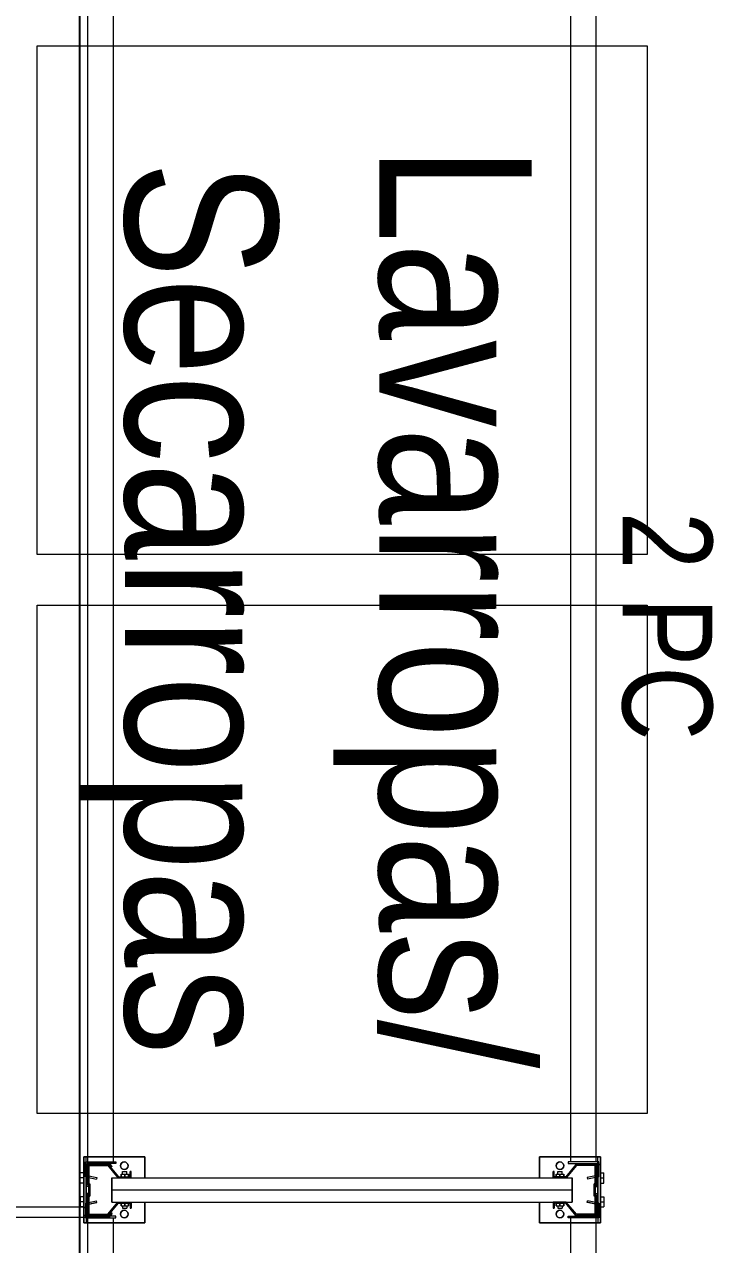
# Model space of a CAD drawing. Header units: metres. Extents: x 0 to 8715937, y -236336 to 216.
# Drawn here: x 128.539 to 129.895, y 80.287 to 82.687 of the extents above; entities that cross this region are included whole.
import ezdxf

# ---------------------------------------------------------------- set-up
doc = ezdxf.new("R2010")
doc.units = ezdxf.units.M
doc.header["$MEASUREMENT"] = 0
doc.linetypes.add('ACAD_ISO10W100', pattern=[18, 12, -3, 0, -3])
for name, color, linetype in [('0-BLOCK-EQUIPAMIENTO', 7, 'Continuous'), ('0-BLOCK-ESTRUCTURA', 7, 'Continuous'), ('AAA BAST', 5, 'Continuous'), ('AAA CONECT', 3, 'Continuous'), ('AAA LARG', 1, 'Continuous'), ('AAA PALLETS', 7, 'Continuous'), ('EJES', 251, 'ACAD_ISO10W100'), ('TEXTO', 7, 'Continuous')]:
    doc.layers.add(name, color=color, linetype=linetype)
doc.styles.add('AR', font='arial.ttf')

# ---------------------------------------------------------------- blocks, each defined once
blk = doc.blocks.new('DPM-ESTRUCTURA')
at = {"layer": 'EJES', "ltscale": 0.4}
blk.add_line((40.9278, 41.5801), (40.9278, 112.3301), dxfattribs=at)
blk = doc.blocks.new('1A MODULO D FTE')
at = {"layer": 'AAA BAST', "lineweight": 5}
for points in [[(-2.34, 0.415), (-2.34, 0.417), (-2.35, 0.417), (-2.35, 0.44), (-2.326, 0.46), (-2.326, 0.5), (-2.366, 0.5), (-2.366, 0.498), (-2.386, 0.498), (-2.386, 0.5), (-2.426, 0.5), (-2.426, 0.46), (-2.402, 0.44), (-2.402, 0.417), (-2.412, 0.417), (-2.412, 0.415), (-2.4, 0.415), (-2.4, 0.4409), (-2.424, 0.4609), (-2.424, 0.498), (-2.388, 0.498), (-2.388, 0.496), (-2.364, 0.496), (-2.364, 0.498), (-2.328, 0.498), (-2.328, 0.4609), (-2.352, 0.4409), (-2.352, 0.415)], [(-0.012, 0.415), (-0.012, 0.417), (-0.002, 0.417), (-0.002, 0.44), (-0.026, 0.46), (-0.026, 0.5), (0.014, 0.5), (0.014, 0.498), (0.034, 0.498), (0.034, 0.5), (0.074, 0.5), (0.074, 0.46), (0.05, 0.44), (0.05, 0.417), (0.06, 0.417), (0.06, 0.415), (0.048, 0.415), (0.048, 0.4409), (0.072, 0.4609), (0.072, 0.498), (0.036, 0.498), (0.036, 0.496), (0.012, 0.496), (0.012, 0.498), (-0.024, 0.498), (-0.024, 0.4609), (0, 0.4409), (0, 0.415)], [(-2.34, -0.415), (-2.34, -0.417), (-2.35, -0.417), (-2.35, -0.44), (-2.326, -0.46), (-2.326, -0.5), (-2.366, -0.5), (-2.366, -0.498), (-2.386, -0.498), (-2.386, -0.5), (-2.426, -0.5), (-2.426, -0.46), (-2.402, -0.44), (-2.402, -0.417), (-2.412, -0.417), (-2.412, -0.415), (-2.4, -0.415), (-2.4, -0.4409), (-2.424, -0.4609), (-2.424, -0.498), (-2.388, -0.498), (-2.388, -0.496), (-2.364, -0.496), (-2.364, -0.498), (-2.328, -0.498), (-2.328, -0.4609), (-2.352, -0.4409), (-2.352, -0.415)], [(-0.012, -0.415), (-0.012, -0.417), (-0.002, -0.417), (-0.002, -0.44), (-0.026, -0.46), (-0.026, -0.5), (0.014, -0.5), (0.014, -0.498), (0.034, -0.498), (0.034, -0.5), (0.074, -0.5), (0.074, -0.46), (0.05, -0.44), (0.05, -0.417), (0.06, -0.417), (0.06, -0.415), (0.048, -0.415), (0.048, -0.4409), (0.072, -0.4609), (0.072, -0.498), (0.036, -0.498), (0.036, -0.496), (0.012, -0.496), (0.012, -0.498), (-0.024, -0.498), (-0.024, -0.4609), (0, -0.4409), (0, -0.415)]]:
    blk.add_hatch(color=251, dxfattribs=at).paths.add_polyline_path(points)
at = {"layer": 'AAA BAST', "color": 251, "lineweight": 5}
for p, q in [((-2.426, 0.5082), (-2.441, 0.5082)), ((-2.441, 0.5082), (-2.441, 0.3882)), ((-2.326, 0.5082), (-2.426, 0.5082)), ((-2.426, 0.5082), (-2.426, 0.5032)), ((-2.3895, 0.5152), (-2.4095, 0.5152)), ((-2.4095, 0.5082), (-2.4095, 0.5152)), ((-2.3995, 0.5082), (-2.3995, 0.5152)), ((-2.3895, 0.5082), (-2.3895, 0.5152)), ((-2.3625, 0.5152), (-2.3425, 0.5152)), ((-2.3625, 0.5082), (-2.3625, 0.5152)), ((-2.3525, 0.5082), (-2.3525, 0.5152)), ((-2.3425, 0.5082), (-2.3425, 0.5152)), ((-2.326, 0.5032), (-2.326, 0.5082)), ((-2.311, 0.5082), (-2.326, 0.5082)), ((-2.311, 0.3882), (-2.311, 0.5082)), ((-0.041, 0.3882), (-0.041, 0.5082)), ((-0.041, 0.5082), (-0.026, 0.5082)), ((-0.026, 0.5032), (-0.026, 0.5082)), ((-0.026, 0.5082), (0.074, 0.5082)), ((0.0105, 0.5152), (-0.0095, 0.5152)), ((-0.0095, 0.5082), (-0.0095, 0.5152)), ((0.0005, 0.5082), (0.0005, 0.5152)), ((0.0105, 0.5082), (0.0105, 0.5152)), ((0.0375, 0.5152), (0.0575, 0.5152)), ((0.0375, 0.5082), (0.0375, 0.5152)), ((0.0475, 0.5082), (0.0475, 0.5152)), ((0.0575, 0.5082), (0.0575, 0.5152)), ((0.074, 0.5082), (0.074, 0.5032)), ((0.074, 0.5082), (0.089, 0.5082)), ((0.089, 0.5082), (0.089, 0.3882)), ((-2.426, 0.5032), (-2.441, 0.5032)), ((-2.426, 0.5032), (-2.326, 0.5032)), ((-2.386, 0.5), (-2.426, 0.5)), ((-2.426, 0.5), (-2.426, 0.46)), ((-2.424, 0.498), (-2.424, 0.4609)), ((-2.388, 0.498), (-2.424, 0.498)), ((-2.416, 0.5), (-2.416, 0.5032)), ((-2.416, 0.5032), (-2.383, 0.5032)), ((-2.388, 0.498), (-2.388, 0.496)), ((-2.364, 0.496), (-2.388, 0.496)), ((-2.386, 0.5), (-2.386, 0.498)), ((-2.386, 0.5), (-2.383, 0.5)), ((-2.366, 0.498), (-2.386, 0.498)), ((-2.383, 0.5), (-2.383, 0.5032)), ((-2.369, 0.5), (-2.369, 0.5032)), ((-2.366, 0.5), (-2.369, 0.5)), ((-2.326, 0.5), (-2.366, 0.5)), ((-2.366, 0.5), (-2.366, 0.498)), ((-2.328, 0.498), (-2.364, 0.498)), ((-2.364, 0.498), (-2.364, 0.496)), ((-2.336, 0.5), (-2.336, 0.5032)), ((-2.328, 0.498), (-2.328, 0.4609)), ((-2.326, 0.5032), (-2.311, 0.5032)), ((-2.326, 0.5), (-2.326, 0.46)), ((-0.026, 0.5032), (-0.041, 0.5032)), ((0.074, 0.5032), (-0.026, 0.5032)), ((-0.026, 0.5), (0.014, 0.5)), ((-0.026, 0.5), (-0.026, 0.46)), ((-0.024, 0.498), (-0.024, 0.4609)), ((-0.024, 0.498), (0.012, 0.498)), ((-0.016, 0.5), (-0.016, 0.5032)), ((0.012, 0.498), (0.012, 0.496)), ((0.012, 0.496), (0.036, 0.496)), ((0.014, 0.5), (0.014, 0.498)), ((0.014, 0.5), (0.017, 0.5)), ((0.014, 0.498), (0.034, 0.498)), ((0.017, 0.5), (0.017, 0.5032)), ((0.031, 0.5), (0.031, 0.5032)), ((0.064, 0.5032), (0.031, 0.5032)), ((0.034, 0.5), (0.031, 0.5)), ((0.034, 0.5), (0.074, 0.5)), ((0.034, 0.5), (0.034, 0.498)), ((0.036, 0.498), (0.072, 0.498)), ((0.036, 0.498), (0.036, 0.496)), ((0.064, 0.5), (0.064, 0.5032)), ((0.072, 0.498), (0.072, 0.4609)), ((0.074, 0.5032), (0.089, 0.5032)), ((0.074, 0.5), (0.074, 0.46)), ((-2.426, 0.46), (-2.402, 0.44)), ((-2.424, 0.4609), (-2.4, 0.4409)), ((-2.328, 0.4609), (-2.352, 0.4409)), ((-2.326, 0.46), (-2.35, 0.44)), ((-0.026, 0.46), (-0.002, 0.44)), ((-0.024, 0.4609), (0, 0.4409)), ((0.072, 0.4609), (0.048, 0.4409)), ((0.074, 0.46), (0.05, 0.44)), ((-2.402, 0.436), (-2.407, 0.436)), ((-2.407, 0.421), (-2.407, 0.436)), ((-2.402, 0.44), (-2.402, 0.417)), ((-2.4, 0.453), (-2.376, 0.453)), ((-2.4, -0.453), (-2.4, 0.453)), ((-2.4, 0.4409), (-2.4, 0.415)), ((-2.376, 0.453), (-2.352, 0.453)), ((-2.376, -0.453), (-2.376, 0.453)), ((-2.352, -0.453), (-2.352, 0.453)), ((-2.352, 0.4409), (-2.352, 0.415)), ((-2.35, 0.44), (-2.35, 0.417)), ((-2.345, 0.436), (-2.35, 0.436)), ((-2.35, 0.421), (-2.35, 0.436)), ((-2.345, 0.421), (-2.345, 0.436)), ((-2.345, 0.4328), (-2.34, 0.4328)), ((-2.34, 0.4243), (-2.34, 0.4328)), ((-0.007, 0.4328), (-0.012, 0.4328)), ((-0.012, 0.4243), (-0.012, 0.4328)), ((-0.007, 0.436), (-0.002, 0.436)), ((-0.007, 0.421), (-0.007, 0.436)), ((-0.002, 0.44), (-0.002, 0.417)), ((-0.002, 0.421), (-0.002, 0.436)), ((0.024, 0.453), (0, 0.453)), ((0, -0.453), (0, 0.453)), ((0, 0.4409), (0, 0.415)), ((0.048, 0.453), (0.024, 0.453)), ((0.024, -0.453), (0.024, 0.453)), ((0.048, -0.453), (0.048, 0.453)), ((0.048, 0.4409), (0.048, 0.415)), ((0.05, 0.44), (0.05, 0.417)), ((0.05, 0.436), (0.055, 0.436)), ((0.055, 0.421), (0.055, 0.436)), ((-2.402, 0.417), (-2.412, 0.417)), ((-2.412, 0.417), (-2.412, 0.415)), ((-2.4, 0.415), (-2.412, 0.415)), ((-2.402, 0.4285), (-2.407, 0.4285)), ((-2.402, 0.421), (-2.407, 0.421)), ((-2.352, 0.415), (-2.34, 0.415)), ((-2.345, 0.4285), (-2.35, 0.4285)), ((-2.345, 0.421), (-2.35, 0.421)), ((-2.35, 0.417), (-2.34, 0.417)), ((-2.345, 0.4243), (-2.34, 0.4243)), ((-2.34, 0.415), (-2.34, 0.417)), ((-0.007, 0.4243), (-0.012, 0.4243)), ((-0.002, 0.417), (-0.012, 0.417)), ((-0.012, 0.415), (-0.012, 0.417)), ((0, 0.415), (-0.012, 0.415)), ((-0.007, 0.4285), (-0.002, 0.4285)), ((-0.007, 0.421), (-0.002, 0.421)), ((0.048, 0.415), (0.06, 0.415)), ((0.05, 0.4285), (0.055, 0.4285)), ((0.05, 0.421), (0.055, 0.421)), ((0.05, 0.417), (0.06, 0.417)), ((0.06, 0.417), (0.06, 0.415)), ((-2.441, 0.3882), (-2.4, 0.3882)), ((-2.352, 0.3882), (-2.311, 0.3882)), ((0, 0.3882), (-0.041, 0.3882)), ((0.089, 0.3882), (0.048, 0.3882)), ((-2.441, -0.5082), (-2.441, -0.3882)), ((-2.441, -0.3882), (-2.4, -0.3882)), ((-2.352, -0.3882), (-2.311, -0.3882)), ((-2.311, -0.3882), (-2.311, -0.5082)), ((0, -0.3882), (-0.041, -0.3882)), ((-0.041, -0.3882), (-0.041, -0.5082)), ((0.089, -0.3882), (0.048, -0.3882)), ((0.089, -0.5082), (0.089, -0.3882)), ((-2.4, -0.415), (-2.412, -0.415)), ((-2.412, -0.417), (-2.412, -0.415)), ((-2.402, -0.417), (-2.412, -0.417)), ((-2.402, -0.4199), (-2.407, -0.4199)), ((-2.407, -0.4349), (-2.407, -0.4199)), ((-2.402, -0.4274), (-2.407, -0.4274)), ((-2.402, -0.44), (-2.402, -0.417)), ((-2.4, -0.4409), (-2.4, -0.415)), ((-2.352, -0.4409), (-2.352, -0.415)), ((-2.352, -0.415), (-2.34, -0.415)), ((-2.35, -0.44), (-2.35, -0.417)), ((-2.35, -0.417), (-2.34, -0.417)), ((-2.345, -0.4199), (-2.35, -0.4199)), ((-2.35, -0.4349), (-2.35, -0.4199)), ((-2.345, -0.4274), (-2.35, -0.4274)), ((-2.345, -0.4349), (-2.345, -0.4199)), ((-2.345, -0.4232), (-2.34, -0.4232)), ((-2.345, -0.4317), (-2.34, -0.4317)), ((-2.34, -0.415), (-2.34, -0.417)), ((-2.34, -0.4317), (-2.34, -0.4232)), ((0, -0.415), (-0.012, -0.415)), ((-0.012, -0.415), (-0.012, -0.417)), ((-0.002, -0.417), (-0.012, -0.417)), ((-0.007, -0.4232), (-0.012, -0.4232)), ((-0.012, -0.4317), (-0.012, -0.4232)), ((-0.007, -0.4317), (-0.012, -0.4317)), ((-0.007, -0.4199), (-0.002, -0.4199)), ((-0.007, -0.4349), (-0.007, -0.4199)), ((-0.007, -0.4274), (-0.002, -0.4274)), ((-0.002, -0.44), (-0.002, -0.417)), ((-0.002, -0.4349), (-0.002, -0.4199)), ((0, -0.4409), (0, -0.415)), ((0.048, -0.4409), (0.048, -0.415)), ((0.048, -0.415), (0.06, -0.415)), ((0.05, -0.44), (0.05, -0.417)), ((0.05, -0.417), (0.06, -0.417)), ((0.05, -0.4199), (0.055, -0.4199)), ((0.05, -0.4274), (0.055, -0.4274)), ((0.055, -0.4349), (0.055, -0.4199)), ((0.06, -0.417), (0.06, -0.415)), ((-2.426, -0.46), (-2.402, -0.44)), ((-2.424, -0.4609), (-2.4, -0.4409)), ((-2.402, -0.4349), (-2.407, -0.4349)), ((-2.4, -0.453), (-2.376, -0.453)), ((-2.376, -0.453), (-2.352, -0.453)), ((-2.328, -0.4609), (-2.352, -0.4409)), ((-2.345, -0.4349), (-2.35, -0.4349)), ((-2.326, -0.46), (-2.35, -0.44)), ((-0.026, -0.46), (-0.002, -0.44)), ((-0.024, -0.4609), (0, -0.4409)), ((-0.007, -0.4349), (-0.002, -0.4349)), ((0.024, -0.453), (0, -0.453)), ((0.048, -0.453), (0.024, -0.453)), ((0.072, -0.4609), (0.048, -0.4409)), ((0.05, -0.4349), (0.055, -0.4349)), ((0.074, -0.46), (0.05, -0.44)), ((-2.426, -0.5), (-2.426, -0.46)), ((-2.424, -0.498), (-2.424, -0.4609)), ((-2.328, -0.498), (-2.328, -0.4609)), ((-2.326, -0.5), (-2.326, -0.46)), ((-0.026, -0.5), (-0.026, -0.46)), ((-0.024, -0.498), (-0.024, -0.4609)), ((0.072, -0.498), (0.072, -0.4609)), ((0.074, -0.5), (0.074, -0.46)), ((-2.426, -0.5032), (-2.441, -0.5032)), ((-2.386, -0.5), (-2.426, -0.5)), ((-2.426, -0.5032), (-2.326, -0.5032)), ((-2.426, -0.5082), (-2.426, -0.5032)), ((-2.388, -0.498), (-2.424, -0.498)), ((-2.416, -0.5), (-2.416, -0.5032)), ((-2.416, -0.5032), (-2.383, -0.5032)), ((-2.388, -0.498), (-2.388, -0.496)), ((-2.364, -0.496), (-2.388, -0.496)), ((-2.366, -0.498), (-2.386, -0.498)), ((-2.386, -0.5), (-2.386, -0.498)), ((-2.386, -0.5), (-2.383, -0.5)), ((-2.383, -0.5), (-2.383, -0.5032)), ((-2.369, -0.5), (-2.369, -0.5032)), ((-2.366, -0.5), (-2.369, -0.5)), ((-2.366, -0.5), (-2.366, -0.498)), ((-2.326, -0.5), (-2.366, -0.5)), ((-2.364, -0.498), (-2.364, -0.496)), ((-2.328, -0.498), (-2.364, -0.498)), ((-2.336, -0.5), (-2.336, -0.5032)), ((-2.326, -0.5032), (-2.326, -0.5082)), ((-2.326, -0.5032), (-2.311, -0.5032)), ((-0.026, -0.5032), (-0.041, -0.5032)), ((-0.026, -0.5), (0.014, -0.5)), ((0.074, -0.5032), (-0.026, -0.5032)), ((-0.026, -0.5032), (-0.026, -0.5082)), ((-0.024, -0.498), (0.012, -0.498)), ((-0.016, -0.5), (-0.016, -0.5032)), ((0.012, -0.498), (0.012, -0.496)), ((0.012, -0.496), (0.036, -0.496)), ((0.014, -0.498), (0.034, -0.498)), ((0.014, -0.5), (0.014, -0.498)), ((0.014, -0.5), (0.017, -0.5)), ((0.017, -0.5), (0.017, -0.5032)), ((0.031, -0.5), (0.031, -0.5032)), ((0.034, -0.5), (0.031, -0.5)), ((0.064, -0.5032), (0.031, -0.5032)), ((0.034, -0.5), (0.034, -0.498)), ((0.034, -0.5), (0.074, -0.5)), ((0.036, -0.498), (0.036, -0.496)), ((0.036, -0.498), (0.072, -0.498)), ((0.064, -0.5), (0.064, -0.5032)), ((0.074, -0.5082), (0.074, -0.5032)), ((0.074, -0.5032), (0.089, -0.5032)), ((-2.426, -0.5082), (-2.441, -0.5082)), ((-2.326, -0.5082), (-2.426, -0.5082)), ((-2.4095, -0.5082), (-2.4095, -0.5152)), ((-2.3895, -0.5152), (-2.4095, -0.5152)), ((-2.3995, -0.5082), (-2.3995, -0.5152)), ((-2.3895, -0.5082), (-2.3895, -0.5152)), ((-2.3625, -0.5082), (-2.3625, -0.5152)), ((-2.3625, -0.5152), (-2.3425, -0.5152)), ((-2.3525, -0.5082), (-2.3525, -0.5152)), ((-2.3425, -0.5082), (-2.3425, -0.5152)), ((-2.311, -0.5082), (-2.326, -0.5082)), ((-0.041, -0.5082), (-0.026, -0.5082)), ((-0.026, -0.5082), (0.074, -0.5082)), ((-0.0095, -0.5082), (-0.0095, -0.5152)), ((0.0105, -0.5152), (-0.0095, -0.5152)), ((0.0005, -0.5082), (0.0005, -0.5152)), ((0.0105, -0.5082), (0.0105, -0.5152)), ((0.0375, -0.5082), (0.0375, -0.5152)), ((0.0375, -0.5152), (0.0575, -0.5152)), ((0.0475, -0.5082), (0.0475, -0.5152)), ((0.0575, -0.5082), (0.0575, -0.5152)), ((0.074, -0.5082), (0.089, -0.5082))]:
    blk.add_line(p, q, dxfattribs=at)
for centre in [(-2.4235, 0.4285), (-2.3285, 0.4285), (-0.0235, 0.4285), (0.0715, 0.4285), (-2.4235, -0.4285), (-2.3285, -0.4285), (-0.0235, -0.4285), (0.0715, -0.4285)]:
    blk.add_circle(centre, 0.0075, dxfattribs=at)
at = {"layer": 'AAA CONECT', "color": 251, "lineweight": 5}
for p, q in [((-2.4223, -0.4527), (-2.43, -0.4591)), ((-2.421, -0.4542), (-2.428, -0.46)), ((-2.4223, -0.4527), (-2.421, -0.4542)), ((-2.3297, -0.4527), (-2.331, -0.4542)), ((-2.331, -0.4542), (-2.324, -0.46)), ((-2.3297, -0.4527), (-2.322, -0.4591)), ((-0.0223, -0.4527), (-0.03, -0.4591)), ((-0.021, -0.4542), (-0.028, -0.46)), ((-0.0223, -0.4527), (-0.021, -0.4542)), ((-2.428, -0.5016), (-2.428, -0.46)), ((-2.324, -0.5016), (-2.324, -0.46)), ((-0.028, -0.5016), (-0.028, -0.46)), ((-2.428, -0.5016), (-2.415, -0.5016)), ((-2.41, -0.5066), (-2.415, -0.5016)), ((-2.342, -0.5066), (-2.337, -0.5016)), ((-2.324, -0.5016), (-2.337, -0.5016)), ((-0.028, -0.5016), (-0.015, -0.5016)), ((-0.01, -0.5066), (-0.015, -0.5016))]:
    blk.add_line(p, q, dxfattribs=at)
at = {"layer": 'AAA CONECT', "color": 251, "lineweight": 5, "ltscale": 0.21}
for p, q in [((-2.43, -0.4591), (-2.43, -0.7909)), ((-0.03, -0.4591), (-0.03, -0.7909)), ((-2.41, -0.5066), (-2.41, -0.7434)), ((-0.01, -0.5066), (-0.01, -0.7434))]:
    blk.add_line(p, q, dxfattribs=at)
at = {"layer": 'AAA LARG', "color": 251, "lineweight": 5}
for p, q in [((-2.35, 0.505), (-2.3547, 0.4829)), ((-2.35, 0.505), (-2.321, 0.505)), ((-2.321, 0.505), (-2.321, 0.445)), ((-0.002, 0.505), (-0.031, 0.505)), ((-0.031, 0.505), (-0.031, 0.445)), ((-0.002, 0.505), (0.0027, 0.4829)), ((-2.3516, 0.4822), (-2.3547, 0.4829)), ((-2.3474, 0.5018), (-2.3516, 0.4822)), ((-2.3242, 0.5018), (-2.3474, 0.5018)), ((-2.3242, 0.445), (-2.3242, 0.5018)), ((-2.321, 0.5), (-0.031, 0.5)), ((-0.0278, 0.445), (-0.0278, 0.5018)), ((-0.0278, 0.5018), (-0.0046, 0.5018)), ((-0.0046, 0.5018), (-0.0004, 0.4822)), ((-0.0004, 0.4822), (0.0027, 0.4829)), ((-2.321, 0.445), (-2.3242, 0.445)), ((-2.321, 0.45), (-0.031, 0.45)), ((-0.031, 0.445), (-0.0278, 0.445)), ((-2.321, -0.445), (-2.3242, -0.445)), ((-2.3242, -0.445), (-2.3242, -0.5018)), ((-2.321, -0.505), (-2.321, -0.445)), ((-2.321, -0.45), (-0.031, -0.45)), ((-0.031, -0.505), (-0.031, -0.445)), ((-0.031, -0.445), (-0.0278, -0.445)), ((-0.0278, -0.445), (-0.0278, -0.5018)), ((-2.3516, -0.4822), (-2.3547, -0.4829)), ((-2.35, -0.505), (-2.3547, -0.4829)), ((-2.3474, -0.5018), (-2.3516, -0.4822)), ((-2.3242, -0.5018), (-2.3474, -0.5018)), ((-2.321, -0.5), (-0.031, -0.5)), ((-0.0278, -0.5018), (-0.0046, -0.5018)), ((-0.0046, -0.5018), (-0.0004, -0.4822)), ((-0.002, -0.505), (0.0027, -0.4829)), ((-0.0004, -0.4822), (0.0027, -0.4829)), ((-2.35, -0.505), (-2.321, -0.505)), ((-0.002, -0.505), (-0.031, -0.505))]:
    blk.add_line(p, q, dxfattribs=at)
at = {"layer": 'AAA PALLETS', "color": 251, "lineweight": 5, "ltscale": 0.21}
for p, q in [((-1.226, 0.6), (-2.226, 0.6)), ((-2.226, 0.6), (-2.226, -0.6)), ((-1.226, -0.6), (-1.226, 0.6)), ((-0.126, 0.6), (-1.126, 0.6)), ((-1.126, 0.6), (-1.126, -0.6)), ((-0.126, -0.6), (-0.126, 0.6)), ((-2.226, -0.6), (-1.226, -0.6)), ((-1.126, -0.6), (-0.126, -0.6))]:
    blk.add_line(p, q, dxfattribs=at)
blk = doc.blocks.new('DPM-EQUIPAMIENTO')
at = {"layer": 'AAA BAST', "xscale": -1, "rotation": 270}
for p in [(41.4439, 82.7703), (41.4439, 80.3703)]:
    blk.add_blockref('1A MODULO D FTE', p, dxfattribs=at)

msp = doc.modelspace()

# ---------------------------------------------------------------- hatches: boundary and pattern name
at = {"layer": 'AAA BAST', "lineweight": 5}
for points in [[(128.7489, 80.3583), (128.7469, 80.3583), (128.7469, 80.3683), (128.7239, 80.3683), (128.7039, 80.3443), (128.6639, 80.3443), (128.6639, 80.3843), (128.6659, 80.3843), (128.6659, 80.4043), (128.6639, 80.4043), (128.6639, 80.4443), (128.7039, 80.4443), (128.7239, 80.4203), (128.7469, 80.4203), (128.7469, 80.4303), (128.7489, 80.4303), (128.7489, 80.4183), (128.723, 80.4183), (128.703, 80.4423), (128.6659, 80.4423), (128.6659, 80.4063), (128.6679, 80.4063), (128.6679, 80.3823), (128.6659, 80.3823), (128.6659, 80.3463), (128.703, 80.3463), (128.723, 80.3703), (128.7489, 80.3703)], [(128.7489, 80.4303), (128.7469, 80.4303), (128.7469, 80.4203), (128.7239, 80.4203), (128.7039, 80.4443), (128.6639, 80.4443), (128.6639, 80.4043), (128.6659, 80.4043), (128.6659, 80.3843), (128.6639, 80.3843), (128.6639, 80.3443), (128.7039, 80.3443), (128.7239, 80.3683), (128.7469, 80.3683), (128.7469, 80.3583), (128.7489, 80.3583), (128.7489, 80.3703), (128.723, 80.3703), (128.703, 80.3463), (128.6659, 80.3463), (128.6659, 80.3823), (128.6679, 80.3823), (128.6679, 80.4063), (128.6659, 80.4063), (128.6659, 80.4423), (128.703, 80.4423), (128.723, 80.4183), (128.7489, 80.4183)], [(129.5789, 80.3583), (129.5809, 80.3583), (129.5809, 80.3683), (129.6039, 80.3683), (129.6239, 80.3443), (129.6639, 80.3443), (129.6639, 80.3843), (129.6619, 80.3843), (129.6619, 80.4043), (129.6639, 80.4043), (129.6639, 80.4443), (129.6239, 80.4443), (129.6039, 80.4203), (129.5809, 80.4203), (129.5809, 80.4303), (129.5789, 80.4303), (129.5789, 80.4183), (129.6049, 80.4183), (129.6249, 80.4423), (129.6619, 80.4423), (129.6619, 80.4063), (129.6599, 80.4063), (129.6599, 80.3823), (129.6619, 80.3823), (129.6619, 80.3463), (129.6249, 80.3463), (129.6049, 80.3703), (129.5789, 80.3703)], [(129.5789, 80.4303), (129.5809, 80.4303), (129.5809, 80.4203), (129.6039, 80.4203), (129.6239, 80.4443), (129.6639, 80.4443), (129.6639, 80.4043), (129.6619, 80.4043), (129.6619, 80.3843), (129.6639, 80.3843), (129.6639, 80.3443), (129.6239, 80.3443), (129.6039, 80.3683), (129.5809, 80.3683), (129.5809, 80.3583), (129.5789, 80.3583), (129.5789, 80.3703), (129.6049, 80.3703), (129.6249, 80.3463), (129.6619, 80.3463), (129.6619, 80.3823), (129.6599, 80.3823), (129.6599, 80.4063), (129.6619, 80.4063), (129.6619, 80.4423), (129.6249, 80.4423), (129.6049, 80.4183), (129.5789, 80.4183)]]:
    msp.add_hatch(color=251, dxfattribs=at).paths.add_polyline_path(points)

# ---------------------------------------------------------------- linework, layer by layer
at = {"layer": 'AAA BAST', "color": 251, "lineweight": 5}
for p, q in [((128.6557, 80.4443), (128.6557, 80.4593)), ((128.6557, 80.4593), (128.7757, 80.4593)), ((128.7757, 80.4593), (128.6557, 80.4593)), ((128.6557, 80.4593), (128.6557, 80.4443)), ((128.6607, 80.4443), (128.6607, 80.4593)), ((128.6607, 80.4443), (128.6607, 80.4593)), ((128.7757, 80.4593), (128.7757, 80.4183)), ((128.7757, 80.4183), (128.7757, 80.4593)), ((129.6721, 80.4593), (129.5521, 80.4593)), ((129.5521, 80.4593), (129.5521, 80.4183)), ((129.5521, 80.4183), (129.5521, 80.4593)), ((129.5521, 80.4593), (129.6721, 80.4593)), ((129.6671, 80.4443), (129.6671, 80.4593)), ((129.6671, 80.4443), (129.6671, 80.4593)), ((129.6721, 80.4443), (129.6721, 80.4593)), ((129.6721, 80.4593), (129.6721, 80.4443)), ((128.6487, 80.4078), (128.6487, 80.4278)), ((128.6557, 80.4278), (128.6487, 80.4278)), ((128.6487, 80.4078), (128.6487, 80.4278)), ((128.6557, 80.4278), (128.6487, 80.4278)), ((128.6557, 80.3443), (128.6557, 80.4443)), ((128.6557, 80.4443), (128.6607, 80.4443)), ((128.6607, 80.4443), (128.6557, 80.4443)), ((128.6557, 80.4443), (128.6557, 80.3443)), ((128.6607, 80.4443), (128.6607, 80.3443)), ((128.6607, 80.3443), (128.6607, 80.4443)), ((128.6639, 80.4343), (128.6607, 80.4343)), ((128.6607, 80.4343), (128.6607, 80.4013)), ((128.6639, 80.4343), (128.6607, 80.4343)), ((128.6639, 80.4043), (128.6639, 80.4443)), ((128.6639, 80.4443), (128.7039, 80.4443)), ((128.6639, 80.4443), (128.6639, 80.4043)), ((128.6639, 80.4443), (128.7039, 80.4443)), ((128.6659, 80.4423), (128.703, 80.4423)), ((128.6659, 80.4063), (128.6659, 80.4423)), ((128.6659, 80.4423), (128.703, 80.4423)), ((128.6659, 80.4423), (128.6659, 80.4063)), ((128.703, 80.4423), (128.723, 80.4183)), ((128.703, 80.4423), (128.723, 80.4183)), ((128.7039, 80.4443), (128.7239, 80.4203)), ((128.7039, 80.4443), (128.7239, 80.4203)), ((128.729, 80.4203), (128.729, 80.4253)), ((128.729, 80.4253), (128.744, 80.4253)), ((128.729, 80.4253), (128.729, 80.4203)), ((128.729, 80.4253), (128.744, 80.4253)), ((128.7322, 80.4253), (128.7322, 80.4303)), ((128.7322, 80.4303), (128.7407, 80.4303)), ((128.7365, 80.4203), (128.7365, 80.4253)), ((128.7365, 80.4253), (128.7365, 80.4203)), ((128.7407, 80.4253), (128.7407, 80.4303)), ((128.744, 80.4203), (128.744, 80.4253)), ((128.744, 80.4253), (128.744, 80.4203)), ((128.7469, 80.4203), (128.7469, 80.4303)), ((128.7469, 80.4303), (128.7489, 80.4303)), ((128.7469, 80.4203), (128.7469, 80.4303)), ((128.7489, 80.4303), (128.7469, 80.4303)), ((128.7489, 80.4183), (128.7489, 80.4303)), ((128.7489, 80.4183), (128.7489, 80.4303)), ((129.5789, 80.4183), (129.5789, 80.4303)), ((129.5809, 80.4303), (129.5789, 80.4303)), ((129.5789, 80.4183), (129.5789, 80.4303)), ((129.5789, 80.4303), (129.5809, 80.4303)), ((129.5809, 80.4203), (129.5809, 80.4303)), ((129.5809, 80.4203), (129.5809, 80.4303)), ((129.5849, 80.4203), (129.5849, 80.4253)), ((129.5849, 80.4253), (129.5999, 80.4253)), ((129.5849, 80.4253), (129.5849, 80.4203)), ((129.5849, 80.4253), (129.5999, 80.4253)), ((129.5882, 80.4253), (129.5882, 80.4303)), ((129.5882, 80.4303), (129.5967, 80.4303)), ((129.5924, 80.4203), (129.5924, 80.4253)), ((129.5924, 80.4253), (129.5924, 80.4203)), ((129.5967, 80.4253), (129.5967, 80.4303)), ((129.5999, 80.4203), (129.5999, 80.4253)), ((129.5999, 80.4253), (129.5999, 80.4203)), ((129.6239, 80.4443), (129.6039, 80.4203)), ((129.6239, 80.4443), (129.6039, 80.4203)), ((129.6249, 80.4423), (129.6049, 80.4183)), ((129.6249, 80.4423), (129.6049, 80.4183)), ((129.6639, 80.4443), (129.6239, 80.4443)), ((129.6639, 80.4443), (129.6239, 80.4443)), ((129.6619, 80.4423), (129.6249, 80.4423)), ((129.6619, 80.4423), (129.6249, 80.4423)), ((129.6619, 80.4063), (129.6619, 80.4423)), ((129.6619, 80.4423), (129.6619, 80.4063)), ((129.6639, 80.4043), (129.6639, 80.4443)), ((129.6639, 80.4443), (129.6639, 80.4043)), ((129.6639, 80.4343), (129.6671, 80.4343)), ((129.6639, 80.4343), (129.6671, 80.4343)), ((129.6671, 80.4443), (129.6671, 80.3443)), ((129.6721, 80.4443), (129.6671, 80.4443)), ((129.6671, 80.3443), (129.6671, 80.4443)), ((129.6671, 80.4443), (129.6721, 80.4443)), ((129.6671, 80.4343), (129.6671, 80.4013)), ((129.6721, 80.3443), (129.6721, 80.4443)), ((129.6721, 80.4443), (129.6721, 80.3443)), ((129.6721, 80.4278), (129.6791, 80.4278)), ((129.6721, 80.4278), (129.6791, 80.4278)), ((129.6791, 80.4078), (129.6791, 80.4278)), ((129.6791, 80.4078), (129.6791, 80.4278)), ((128.6557, 80.4178), (128.6487, 80.4178)), ((128.6557, 80.4178), (128.6487, 80.4178)), ((128.6557, 80.4078), (128.6487, 80.4078)), ((128.6557, 80.4078), (128.6487, 80.4078)), ((128.6639, 80.4013), (128.6607, 80.4013)), ((128.6639, 80.4013), (128.6607, 80.4013)), ((128.6639, 80.4043), (128.6659, 80.4043)), ((128.6639, 80.4043), (128.6639, 80.4013)), ((128.6639, 80.4043), (128.6659, 80.4043)), ((128.6639, 80.4043), (128.6639, 80.4013)), ((128.6659, 80.4063), (128.6679, 80.4063)), ((128.6659, 80.4063), (128.6679, 80.4063)), ((128.6659, 80.3843), (128.6659, 80.4043)), ((128.6659, 80.4043), (128.6659, 80.3843)), ((128.6679, 80.3823), (128.6679, 80.4063)), ((128.6679, 80.4063), (128.6679, 80.3823)), ((128.711, 80.4183), (128.711, 80.3943)), ((128.711, 80.4183), (129.6169, 80.4183)), ((128.711, 80.3943), (128.711, 80.4183)), ((128.711, 80.4183), (129.6169, 80.4183)), ((128.723, 80.4183), (128.7489, 80.4183)), ((128.723, 80.4183), (128.7489, 80.4183)), ((128.7239, 80.4203), (128.7469, 80.4203)), ((128.7239, 80.4203), (128.7469, 80.4203)), ((128.729, 80.4203), (128.744, 80.4203)), ((129.6049, 80.4183), (129.5789, 80.4183)), ((129.6049, 80.4183), (129.5789, 80.4183)), ((129.6039, 80.4203), (129.5809, 80.4203)), ((129.6039, 80.4203), (129.5809, 80.4203)), ((129.5849, 80.4203), (129.5999, 80.4203)), ((129.6169, 80.4183), (129.6169, 80.3943)), ((129.6169, 80.3943), (129.6169, 80.4183)), ((129.6619, 80.4063), (129.6599, 80.4063)), ((129.6599, 80.3823), (129.6599, 80.4063)), ((129.6619, 80.4063), (129.6599, 80.4063)), ((129.6599, 80.4063), (129.6599, 80.3823)), ((129.6619, 80.3843), (129.6619, 80.4043)), ((129.6639, 80.4043), (129.6619, 80.4043)), ((129.6619, 80.4043), (129.6619, 80.3843)), ((129.6639, 80.4043), (129.6619, 80.4043)), ((129.6639, 80.4043), (129.6639, 80.4013)), ((129.6639, 80.4043), (129.6639, 80.4013)), ((129.6639, 80.4013), (129.6671, 80.4013)), ((129.6639, 80.4013), (129.6671, 80.4013)), ((129.6721, 80.4178), (129.6791, 80.4178)), ((129.6721, 80.4178), (129.6791, 80.4178)), ((129.6721, 80.4078), (129.6791, 80.4078)), ((129.6721, 80.4078), (129.6791, 80.4078)), ((128.6487, 80.3808), (128.6487, 80.3608)), ((128.6557, 80.3808), (128.6487, 80.3808)), ((128.6487, 80.3808), (128.6487, 80.3608)), ((128.6557, 80.3808), (128.6487, 80.3808)), ((128.6639, 80.3873), (128.6607, 80.3873)), ((128.6639, 80.3873), (128.6607, 80.3873)), ((128.6607, 80.3543), (128.6607, 80.3873)), ((128.6639, 80.3843), (128.6639, 80.3873)), ((128.6639, 80.3843), (128.6639, 80.3873)), ((128.6639, 80.3443), (128.6639, 80.3843)), ((128.6639, 80.3843), (128.6659, 80.3843)), ((128.6639, 80.3843), (128.6639, 80.3443)), ((128.6639, 80.3843), (128.6659, 80.3843)), ((128.6659, 80.3463), (128.6659, 80.3823)), ((128.6659, 80.3823), (128.6679, 80.3823)), ((128.6659, 80.3823), (128.6659, 80.3463)), ((128.6659, 80.3823), (128.6679, 80.3823)), ((128.711, 80.3943), (128.711, 80.3703)), ((128.711, 80.3943), (129.6169, 80.3943)), ((128.711, 80.3703), (128.711, 80.3943)), ((128.711, 80.3943), (129.6169, 80.3943)), ((129.6169, 80.3943), (129.6169, 80.3703)), ((129.6169, 80.3703), (129.6169, 80.3943)), ((129.6619, 80.3823), (129.6599, 80.3823)), ((129.6619, 80.3823), (129.6599, 80.3823)), ((129.6639, 80.3843), (129.6619, 80.3843)), ((129.6639, 80.3843), (129.6619, 80.3843)), ((129.6619, 80.3463), (129.6619, 80.3823)), ((129.6619, 80.3823), (129.6619, 80.3463)), ((129.6639, 80.3873), (129.6671, 80.3873)), ((129.6639, 80.3843), (129.6639, 80.3873)), ((129.6639, 80.3873), (129.6671, 80.3873)), ((129.6639, 80.3843), (129.6639, 80.3873)), ((129.6639, 80.3443), (129.6639, 80.3843)), ((129.6639, 80.3843), (129.6639, 80.3443)), ((129.6671, 80.3543), (129.6671, 80.3873)), ((129.6721, 80.3808), (129.6791, 80.3808)), ((129.6721, 80.3808), (129.6791, 80.3808)), ((129.6791, 80.3808), (129.6791, 80.3608)), ((129.6791, 80.3808), (129.6791, 80.3608)), ((128.6557, 80.3708), (128.6487, 80.3708)), ((128.6557, 80.3708), (128.6487, 80.3708)), ((128.6557, 80.3608), (128.6487, 80.3608)), ((128.6557, 80.3608), (128.6487, 80.3608)), ((128.6639, 80.3543), (128.6607, 80.3543)), ((128.6639, 80.3543), (128.6607, 80.3543)), ((128.703, 80.3463), (128.723, 80.3703)), ((128.703, 80.3463), (128.723, 80.3703)), ((128.7039, 80.3443), (128.7239, 80.3683)), ((128.7039, 80.3443), (128.7239, 80.3683)), ((128.711, 80.3703), (129.6169, 80.3703)), ((128.711, 80.3703), (129.6169, 80.3703)), ((128.723, 80.3703), (128.7489, 80.3703)), ((128.723, 80.3703), (128.7489, 80.3703)), ((128.7239, 80.3683), (128.7469, 80.3683)), ((128.7239, 80.3683), (128.7469, 80.3683)), ((128.729, 80.3633), (128.729, 80.3683)), ((128.729, 80.3683), (128.744, 80.3683)), ((128.729, 80.3683), (128.729, 80.3633)), ((128.729, 80.3633), (128.744, 80.3633)), ((128.729, 80.3633), (128.744, 80.3633)), ((128.7322, 80.3633), (128.7322, 80.3583)), ((128.7322, 80.3583), (128.7407, 80.3583)), ((128.7365, 80.3633), (128.7365, 80.3683)), ((128.7365, 80.3683), (128.7365, 80.3633)), ((128.7407, 80.3633), (128.7407, 80.3583)), ((128.744, 80.3633), (128.744, 80.3683)), ((128.744, 80.3683), (128.744, 80.3633)), ((128.7469, 80.3683), (128.7469, 80.3583)), ((128.7469, 80.3683), (128.7469, 80.3583)), ((128.7489, 80.3583), (128.7469, 80.3583)), ((128.7469, 80.3583), (128.7489, 80.3583)), ((128.7489, 80.3703), (128.7489, 80.3583)), ((128.7489, 80.3703), (128.7489, 80.3583)), ((128.7757, 80.3703), (128.7757, 80.3293)), ((128.7757, 80.3293), (128.7757, 80.3703)), ((129.5521, 80.3703), (129.5521, 80.3293)), ((129.5521, 80.3293), (129.5521, 80.3703)), ((129.6049, 80.3703), (129.5789, 80.3703)), ((129.5789, 80.3703), (129.5789, 80.3583)), ((129.6049, 80.3703), (129.5789, 80.3703)), ((129.5789, 80.3703), (129.5789, 80.3583)), ((129.5789, 80.3583), (129.5809, 80.3583)), ((129.5809, 80.3583), (129.5789, 80.3583)), ((129.6039, 80.3683), (129.5809, 80.3683)), ((129.5809, 80.3683), (129.5809, 80.3583)), ((129.6039, 80.3683), (129.5809, 80.3683)), ((129.5809, 80.3683), (129.5809, 80.3583)), ((129.5849, 80.3633), (129.5849, 80.3683)), ((129.5849, 80.3683), (129.5999, 80.3683)), ((129.5849, 80.3683), (129.5849, 80.3633)), ((129.5849, 80.3633), (129.5999, 80.3633)), ((129.5849, 80.3633), (129.5999, 80.3633)), ((129.5882, 80.3633), (129.5882, 80.3583)), ((129.5882, 80.3583), (129.5967, 80.3583)), ((129.5924, 80.3633), (129.5924, 80.3683)), ((129.5924, 80.3683), (129.5924, 80.3633)), ((129.5967, 80.3633), (129.5967, 80.3583)), ((129.5999, 80.3633), (129.5999, 80.3683)), ((129.5999, 80.3683), (129.5999, 80.3633)), ((129.6239, 80.3443), (129.6039, 80.3683)), ((129.6239, 80.3443), (129.6039, 80.3683)), ((129.6249, 80.3463), (129.6049, 80.3703)), ((129.6249, 80.3463), (129.6049, 80.3703)), ((129.6639, 80.3543), (129.6671, 80.3543)), ((129.6639, 80.3543), (129.6671, 80.3543)), ((129.6721, 80.3708), (129.6791, 80.3708)), ((129.6721, 80.3708), (129.6791, 80.3708)), ((129.6721, 80.3608), (129.6791, 80.3608)), ((129.6721, 80.3608), (129.6791, 80.3608)), ((128.6607, 80.3443), (128.6557, 80.3443)), ((128.6557, 80.3293), (128.6557, 80.3443)), ((128.6557, 80.3443), (128.6607, 80.3443)), ((128.6557, 80.3443), (128.6557, 80.3293)), ((128.7757, 80.3293), (128.6557, 80.3293)), ((128.6557, 80.3293), (128.7757, 80.3293)), ((128.6607, 80.3443), (128.6607, 80.3293)), ((128.6607, 80.3443), (128.6607, 80.3293)), ((128.6639, 80.3443), (128.7039, 80.3443)), ((128.6639, 80.3443), (128.7039, 80.3443)), ((128.6659, 80.3463), (128.703, 80.3463)), ((128.6659, 80.3463), (128.703, 80.3463)), ((129.5521, 80.3293), (129.6721, 80.3293)), ((129.6721, 80.3293), (129.5521, 80.3293)), ((129.6639, 80.3443), (129.6239, 80.3443)), ((129.6639, 80.3443), (129.6239, 80.3443)), ((129.6619, 80.3463), (129.6249, 80.3463)), ((129.6619, 80.3463), (129.6249, 80.3463)), ((129.6671, 80.3443), (129.6721, 80.3443)), ((129.6671, 80.3443), (129.6671, 80.3293)), ((129.6721, 80.3443), (129.6671, 80.3443)), ((129.6671, 80.3443), (129.6671, 80.3293)), ((129.6721, 80.3293), (129.6721, 80.3443)), ((129.6721, 80.3443), (129.6721, 80.3293))]:
    msp.add_line(p, q, dxfattribs=at)
for centre in [(128.7354, 80.4418), (128.7354, 80.4418), (129.5924, 80.4418), (129.5924, 80.4418), (128.7354, 80.3468), (128.7354, 80.3468), (129.5924, 80.3468), (129.5924, 80.3468)]:
    msp.add_circle(centre, 0.0075, dxfattribs=at)
at = {"layer": 'AAA CONECT', "color": 251, "lineweight": 5}
for p, q in [((128.7113, 80.4406), (128.7049, 80.4483)), ((128.6573, 80.4283), (128.6623, 80.4333)), ((128.6623, 80.4463), (128.7039, 80.4463)), ((128.6623, 80.4463), (128.6623, 80.4333)), ((128.7097, 80.4393), (128.7039, 80.4463)), ((128.7113, 80.4406), (128.7097, 80.4393)), ((128.6573, 80.3603), (128.6623, 80.3553)), ((128.6573, 80.3603), (128.6623, 80.3553)), ((128.6623, 80.3423), (128.6623, 80.3553)), ((128.6623, 80.3423), (128.6623, 80.3553)), ((128.6623, 80.3423), (128.7039, 80.3423)), ((128.6623, 80.3423), (128.7039, 80.3423)), ((128.7097, 80.3492), (128.7039, 80.3423)), ((128.7097, 80.3492), (128.7039, 80.3423)), ((128.7113, 80.348), (128.7049, 80.3403)), ((128.7113, 80.348), (128.7049, 80.3403)), ((128.7113, 80.348), (128.7097, 80.3492)), ((128.7113, 80.348), (128.7097, 80.3492))]:
    msp.add_line(p, q, dxfattribs=at)
at = {"layer": 'AAA CONECT', "color": 251, "lineweight": 5, "ltscale": 0.21}
for p, q in [((128.6573, 80.3603), (128.4205, 80.3603)), ((128.6573, 80.3603), (128.4205, 80.3603)), ((128.7049, 80.3403), (128.373, 80.3403)), ((128.7049, 80.3403), (128.373, 80.3403))]:
    msp.add_line(p, q, dxfattribs=at)
at = {"layer": 'AAA LARG', "color": 251, "lineweight": 5}
for p, q in [((128.6639, 80.4493), (128.6639, 82.7393)), ((128.7139, 80.4493), (128.7139, 82.7393)), ((129.6139, 80.4493), (129.6139, 82.7393)), ((129.6639, 80.4493), (129.6639, 82.7393)), ((128.6589, 80.4203), (128.6589, 80.4493)), ((128.6589, 80.4493), (128.7189, 80.4493)), ((128.7189, 80.4493), (128.7189, 80.4461)), ((129.6689, 80.4493), (129.6089, 80.4493)), ((129.6089, 80.4493), (129.6089, 80.4461)), ((129.6689, 80.4203), (129.6689, 80.4493)), ((128.7189, 80.4461), (128.6621, 80.4461)), ((128.6621, 80.4461), (128.6621, 80.4229)), ((129.6089, 80.4461), (129.6657, 80.4461)), ((129.6657, 80.4461), (129.6657, 80.4229)), ((128.6589, 80.4203), (128.681, 80.4156)), ((128.6621, 80.4229), (128.6817, 80.4187)), ((128.6817, 80.4187), (128.681, 80.4156)), ((129.6657, 80.4229), (129.6462, 80.4187)), ((129.6462, 80.4187), (129.6468, 80.4156)), ((129.6689, 80.4203), (129.6468, 80.4156)), ((128.6589, 80.3683), (128.681, 80.373)), ((128.6589, 80.3683), (128.6589, 80.3393)), ((128.6621, 80.3657), (128.6817, 80.3698)), ((128.6621, 80.3425), (128.6621, 80.3657)), ((128.6817, 80.3698), (128.681, 80.373)), ((129.6462, 80.3698), (129.6468, 80.373)), ((129.6657, 80.3657), (129.6462, 80.3698)), ((129.6689, 80.3683), (129.6468, 80.373)), ((129.6657, 80.3425), (129.6657, 80.3657)), ((129.6689, 80.3683), (129.6689, 80.3393)), ((128.6589, 80.3393), (128.7189, 80.3393)), ((128.7189, 80.3425), (128.6621, 80.3425)), ((128.6639, 78.0493), (128.6639, 80.3393)), ((128.7139, 78.0493), (128.7139, 80.3393)), ((128.7189, 80.3393), (128.7189, 80.3425)), ((129.6089, 80.3393), (129.6089, 80.3425)), ((129.6089, 80.3425), (129.6657, 80.3425)), ((129.6689, 80.3393), (129.6089, 80.3393)), ((129.6139, 78.0493), (129.6139, 80.3393)), ((129.6639, 78.0493), (129.6639, 80.3393))]:
    msp.add_line(p, q, dxfattribs=at)
at = {"layer": 'AAA PALLETS', "color": 251, "lineweight": 5, "ltscale": 0.21}
for p, q in [((128.5639, 81.6443), (128.5639, 82.6443)), ((128.5639, 82.6443), (129.7639, 82.6443)), ((129.7639, 82.6443), (129.7639, 81.6443)), ((129.7639, 81.6443), (128.5639, 81.6443)), ((128.5639, 80.5443), (128.5639, 81.5443)), ((128.5639, 81.5443), (129.7639, 81.5443)), ((129.7639, 81.5443), (129.7639, 80.5443)), ((129.7639, 80.5443), (128.5639, 80.5443))]:
    msp.add_line(p, q, dxfattribs=at)

# ---------------------------------------------------------------- block references
at = {"layer": '0-BLOCK-EQUIPAMIENTO'}
msp.add_blockref('DPM-EQUIPAMIENTO', (87.72, 0), dxfattribs=at)
at = {"layer": '0-BLOCK-ESTRUCTURA', "ltscale": 0.1}
msp.add_blockref('DPM-ESTRUCTURA', (87.72, 0), dxfattribs=at)

# ---------------------------------------------------------------- texts
at = {"layer": 'TEXTO', "ltscale": 0.1, "attachment_point": 1, "rotation": 270, "style": 'AR'}
for s, insert, char_height in [('\\pi1.1452;{\\fArial Narrow|b0|i0|c0|p34;Lavarropas/\\P\\pi1.1762;Secarropas}', (129.5372, 83.5936), 0.300033), ('{\\fArial Narrow|b0|i0|c0|p34;2 PC}', (129.8922, 81.7278), 0.176497)]:
    msp.add_mtext_dynamic_manual_height_columns(s, width=4.08123, gutter_width=12.5, heights=[0], dxfattribs=dict(at, insert=insert, char_height=char_height))

doc.saveas('drawing.dxf')
